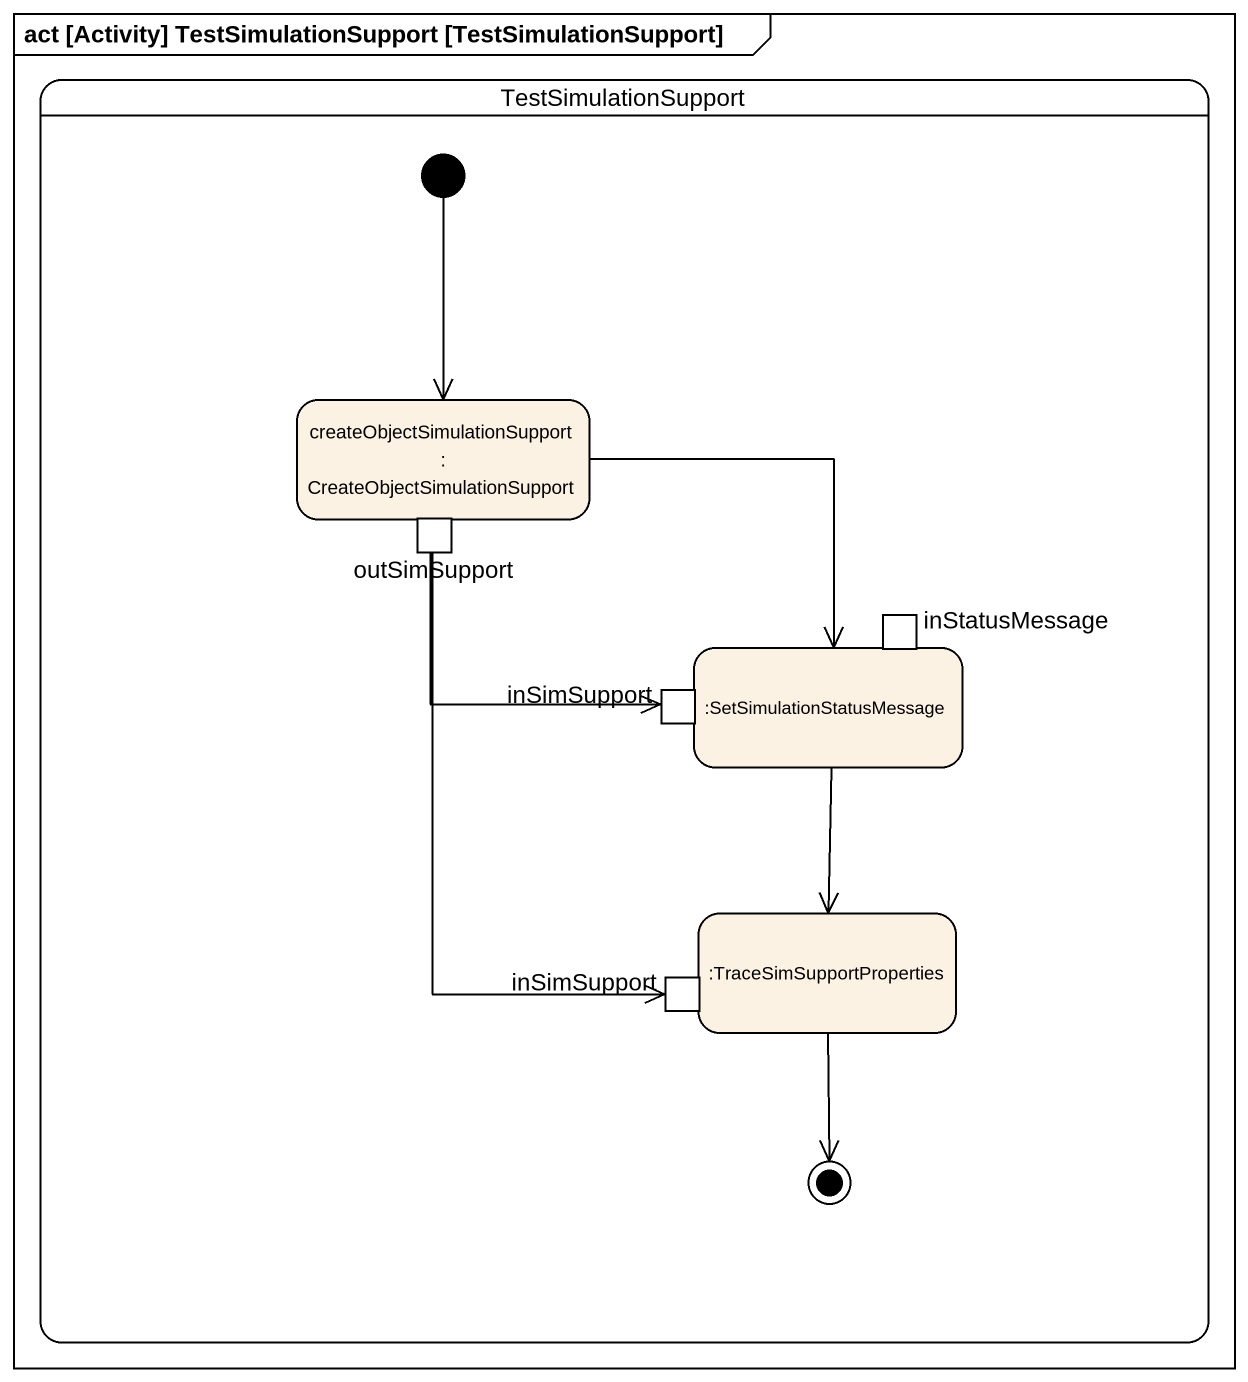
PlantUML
@startuml
mainframe act [Activity] TestSimulationSupport [TestSimulationSupport]
hide empty description
state TestSimulationSupport {
  state "createObjectSimulationSupport : CreateObjectSimulationSupport" as createObjectSimulationSuppor {
    state outSimSupport <<outputPin>>
  }
  state ":SetSimulationStatusMessage" as SetSimulationStatusMessage {
    state inStatusMessage <<inputPin>>
    state inSimSupport <<inputPin>>
  }
  state ":TraceSimSupportProperties" as TraceSimSupportProperties {
    state "inSimSupport" as inSimSupport_2 <<inputPin>>
  }
  [*] --> createObjectSimulationSuppor
  TraceSimSupportProperties --> [*]
}
createObjectSimulationSuppor --> SetSimulationStatusMessage
outSimSupport --> inSimSupport
outSimSupport --> inSimSupport_2
SetSimulationStatusMessage --> TraceSimSupportProperties
@enduml
